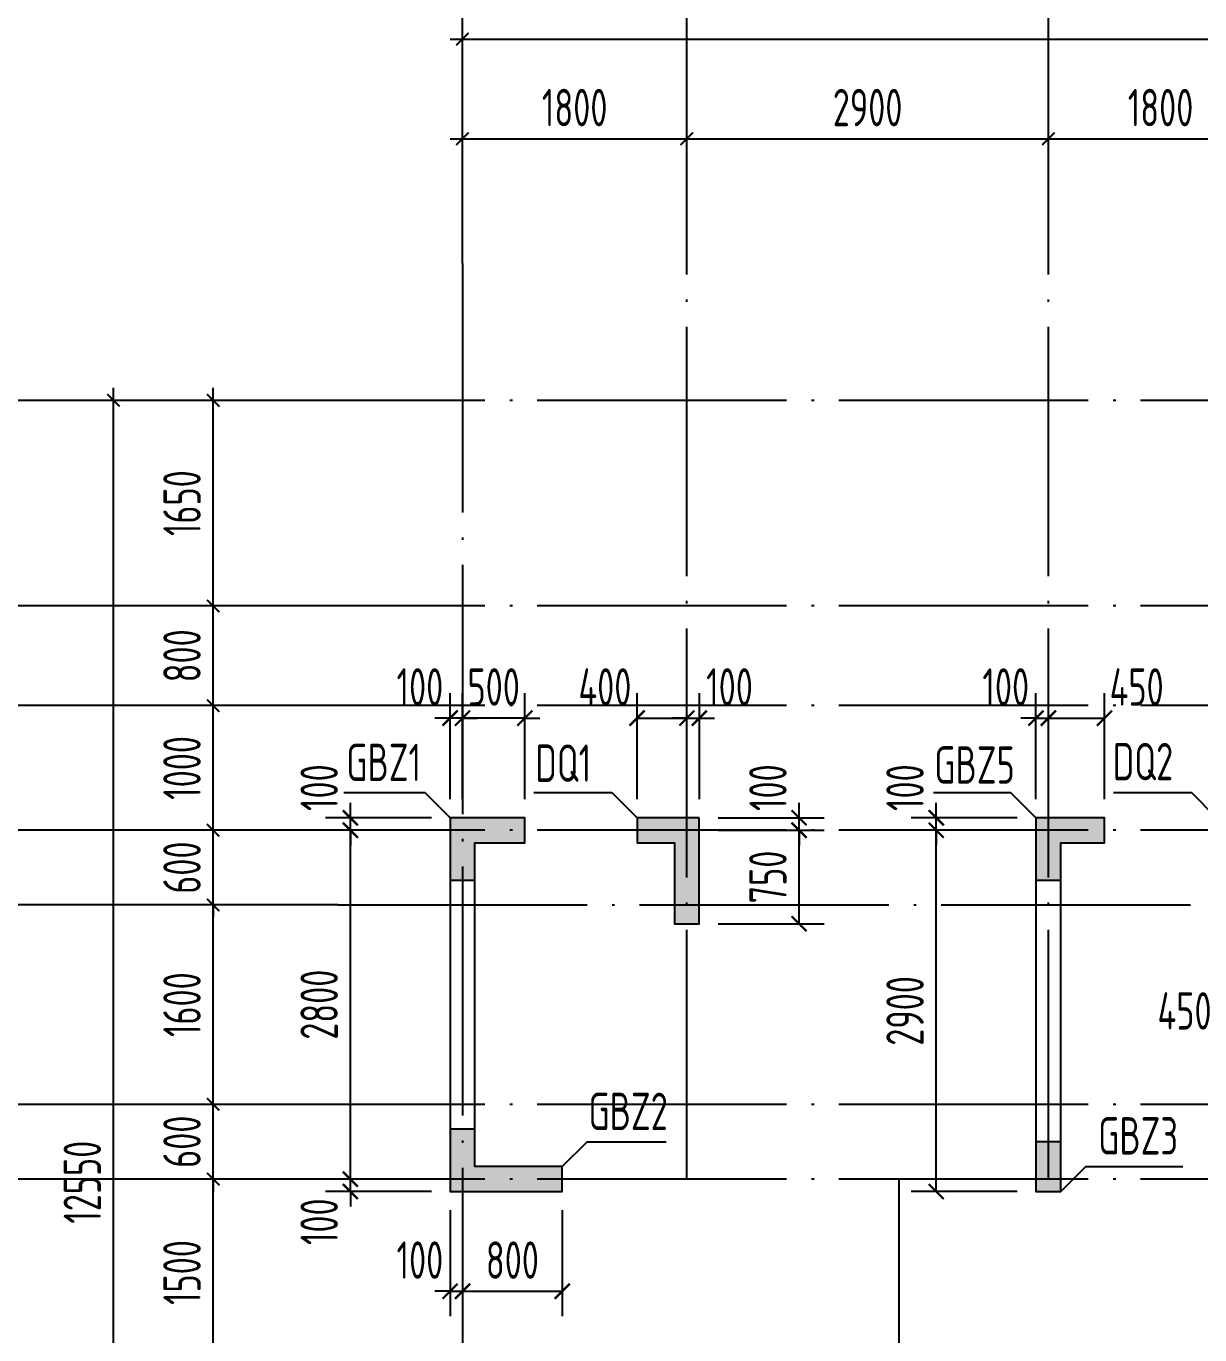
# Model space of a CAD drawing. Extents: x -668857 to 154266, y -275694 to 291306.
# Drawn here: x -342211 to -332796, y -1825 to 8679 of the extents above; entities that cross this region are included whole.
import ezdxf
from ezdxf.enums import TextEntityAlignment as Align

# ---------------------------------------------------------------- set-up
doc = ezdxf.new("R2010")
doc.units = 0
doc.header["$LTSCALE"] = 1000
doc.linetypes.add('DOTE', pattern=[2.42, 2, -0.2, 0.02, -0.2])
doc.layers.get('0').update_dxf_attribs({"linetype": 'CONTINUOUS'})
doc.layers.get('DEFPOINTS').update_dxf_attribs({"linetype": 'CONTINUOUS'})
for name, color, linetype in [('A-AXIS', 1, 'CONTINUOUS'), ('A-DOTE', 10, 'DOTE'), ('S-Q墙实线', 6, 'CONTINUOUS'), ('S-Q墙标注', 3, 'CONTINUOUS'), ('S-X详图填充', 252, 'CONTINUOUS'), ('S-X详图实线', 4, 'CONTINUOUS'), ('S-Y一般标注', 3, 'CONTINUOUS'), ('S-Z柱编号', 6, 'CONTINUOUS')]:
    doc.layers.add(name, color=color, linetype=linetype)
doc.styles.add('TSSD_DIMENSION', font='Tssdeng.shx', dxfattribs={"width": 0.7, "bigfont": 'tssdchn.shx'})
doc.styles.add('TSSD_REIN', font='tssdeng.shx', dxfattribs={"width": 0.7, "height": 300, "bigfont": 'tssdchn.shx'})
doc.styles.add('结构文字', font='zstxt.shx', dxfattribs={"width": 0.7, "bigfont": 'zshz.shx'})
doc.dimstyles.new('STRUCK', dxfattribs={"dimtxt": 400, "dimasz": 121, "dimexe": 200, "dimexo": 150, "dimgap": 115, "dimtad": 1, "dimdec": 0, "dimdsep": 46, "dimtxsty": '结构文字', "dimblk": 'ARCHTICK', "dimcen": 400, "dimclrd": 3, "dimclre": 3, "dimclrt": 7, "dimadec": 0, "dimazin": 0, "dimtfac": 1, "dimtdec": 0, "dimtix": 1, "dimtmove": 2, "dimatfit": 3, "dimldrblk": '_DIMX', "dimfxl": 0, "dimtolj": 1, "dimtzin": 0, "dimarcsym": 0})
doc.dimstyles.new('TSSD_100_100', dxfattribs={"dimtxt": 300, "dimasz": 100, "dimexe": 100, "dimexo": 250, "dimgap": 100, "dimtad": 1, "dimdec": 0, "dimzin": 0, "dimdsep": 46, "dimtxsty": 'TSSD_DIMENSION', "dimblk": 'ARCHTICK', "dimcen": 0, "dimdle": 100, "dimclrt": 7, "dimadec": 0, "dimazin": 0, "dimtfac": 1, "dimtdec": 0, "dimtix": 1, "dimtmove": 2, "dimatfit": 3, "dimldrblk": 'ARCHTICK', "dimfxl": 0, "dimtolj": 1, "dimtzin": 0, "dimarcsym": 0})

# ---------------------------------------------------------------- blocks, each defined once
blk = doc.blocks.new('_ArchTick')
at = {"color": 0, "linetype": 'ByBlock', "const_width": 0.15}
blk.add_lwpolyline([(-0.5, -0.5), (0.5, 0.5)], dxfattribs=at)
blk = doc.blocks.new('*D151')
at = {"layer": 'DEFPOINTS', "color": 0}
for p in [(6400, 19250), (4600, 18250), (6400, 18250)]:
    blk.add_point(p, dxfattribs=at)
at = {"layer": 'S-Y一般标注', "color": 0, "lineweight": -2}
for p, q in [((4600, 18500), (4600, 19350)), ((6400, 18500), (6400, 19350)), ((4500, 19250), (6500, 19250))]:
    blk.add_line(p, q, dxfattribs=at)
at = {"layer": 'S-Y一般标注', "color": 0, "lineweight": -2, "xscale": 100, "yscale": 100, "zscale": 100, "rotation": 180}
blk.add_blockref('_ArchTick', (4600, 19250), dxfattribs=at)
at = {"layer": 'S-Y一般标注', "color": 0, "lineweight": -2, "xscale": 100, "yscale": 100, "zscale": 100}
blk.add_blockref('_ArchTick', (6400, 19250), dxfattribs=at)
at = {"layer": 'S-Y一般标注', "color": 7, "insert": (5500, 19500), "char_height": 300, "attachment_point": 5, "style": 'TSSD_DIMENSION'}
blk.add_mtext('\\A1;1800', dxfattribs=at)
blk = doc.blocks.new('*D152')
at = {"layer": 'DEFPOINTS', "color": 0}
for p in [(9300, 19250), (6400, 18250), (9300, 18250)]:
    blk.add_point(p, dxfattribs=at)
at = {"layer": 'S-Y一般标注', "color": 0, "lineweight": -2}
for p, q in [((6400, 18500), (6400, 19350)), ((9300, 18500), (9300, 19350)), ((6300, 19250), (9400, 19250))]:
    blk.add_line(p, q, dxfattribs=at)
at = {"layer": 'S-Y一般标注', "color": 0, "lineweight": -2, "xscale": 100, "yscale": 100, "zscale": 100, "rotation": 180}
blk.add_blockref('_ArchTick', (6400, 19250), dxfattribs=at)
at = {"layer": 'S-Y一般标注', "color": 0, "lineweight": -2, "xscale": 100, "yscale": 100, "zscale": 100}
blk.add_blockref('_ArchTick', (9300, 19250), dxfattribs=at)
at = {"layer": 'S-Y一般标注', "color": 7, "insert": (7850, 19500), "char_height": 300, "attachment_point": 5, "style": 'TSSD_DIMENSION'}
blk.add_mtext('\\A1;2900', dxfattribs=at)
blk = doc.blocks.new('*D153')
at = {"layer": 'DEFPOINTS', "color": 0}
for p in [(11100, 19250), (9300, 18250), (11100, 18250)]:
    blk.add_point(p, dxfattribs=at)
at = {"layer": 'S-Y一般标注', "color": 0, "lineweight": -2}
for p, q in [((9300, 18500), (9300, 19350)), ((11100, 18500), (11100, 19350)), ((9200, 19250), (11200, 19250))]:
    blk.add_line(p, q, dxfattribs=at)
at = {"layer": 'S-Y一般标注', "color": 0, "lineweight": -2, "xscale": 100, "yscale": 100, "zscale": 100, "rotation": 180}
blk.add_blockref('_ArchTick', (9300, 19250), dxfattribs=at)
at = {"layer": 'S-Y一般标注', "color": 0, "lineweight": -2, "xscale": 100, "yscale": 100, "zscale": 100}
blk.add_blockref('_ArchTick', (11100, 19250), dxfattribs=at)
at = {"layer": 'S-Y一般标注', "color": 7, "insert": (10200, 19500), "char_height": 300, "attachment_point": 5, "style": 'TSSD_DIMENSION'}
blk.add_mtext('\\A1;1800', dxfattribs=at)
blk = doc.blocks.new('*D173')
at = {"layer": 'DEFPOINTS', "color": 0}
for p in [(54600, 20050), (4600, 18250), (54600, 18250)]:
    blk.add_point(p, dxfattribs=at)
at = {"layer": 'S-Y一般标注', "color": 0, "lineweight": -2}
for p, q in [((4600, 18500), (4600, 20150)), ((54600, 18500), (54600, 20150)), ((4500, 20050), (54700, 20050))]:
    blk.add_line(p, q, dxfattribs=at)
at = {"layer": 'S-Y一般标注', "color": 0, "lineweight": -2, "xscale": 100, "yscale": 100, "zscale": 100, "rotation": 180}
blk.add_blockref('_ArchTick', (4600, 20050), dxfattribs=at)
at = {"layer": 'S-Y一般标注', "color": 0, "lineweight": -2, "xscale": 100, "yscale": 100, "zscale": 100}
blk.add_blockref('_ArchTick', (54600, 20050), dxfattribs=at)
at = {"layer": 'S-Y一般标注', "color": 7, "insert": (29600, 20300), "char_height": 300, "attachment_point": 5, "style": 'TSSD_DIMENSION'}
blk.add_mtext('\\A1;50000', dxfattribs=at)
blk = doc.blocks.new('*D175')
at = {"layer": 'DEFPOINTS', "color": 0}
for p in [(2600, 10900), (3600, 10900), (3600, 9400)]:
    blk.add_point(p, dxfattribs=at)
at = {"layer": 'S-Y一般标注', "color": 0, "lineweight": -2}
for p, q in [((2600, 9300), (2600, 11000)), ((3350, 10900), (2500, 10900)), ((3350, 9400), (2500, 9400))]:
    blk.add_line(p, q, dxfattribs=at)
at = {"layer": 'S-Y一般标注', "color": 0, "lineweight": -2, "xscale": 100, "yscale": 100, "zscale": 100}
for p, rotation in [((2600, 10900), 90), ((2600, 9400), 270)]:
    blk.add_blockref('_ArchTick', p, dxfattribs=dict(at, rotation=rotation))
at = {"layer": 'S-Y一般标注', "color": 7, "insert": (2350, 10150), "char_height": 300, "attachment_point": 5, "rotation": 90, "style": 'TSSD_DIMENSION'}
blk.add_mtext('\\A1;1500', dxfattribs=at)
blk = doc.blocks.new('*D176')
at = {"layer": 'DEFPOINTS', "color": 0}
for p in [(2600, 11500), (3600, 11500), (3600, 10900)]:
    blk.add_point(p, dxfattribs=at)
at = {"layer": 'S-Y一般标注', "color": 0, "lineweight": -2}
for p, q in [((2600, 11500), (2600, 11600)), ((3350, 11500), (2500, 11500)), ((2600, 10900), (2600, 11500)), ((3350, 10900), (2500, 10900)), ((2600, 10900), (2600, 10800))]:
    blk.add_line(p, q, dxfattribs=at)
at = {"layer": 'S-Y一般标注', "color": 0, "lineweight": -2, "xscale": 100, "yscale": 100, "zscale": 100}
for p, rotation in [((2600, 11500), 270), ((2600, 10900), 90)]:
    blk.add_blockref('_ArchTick', p, dxfattribs=dict(at, rotation=rotation))
at = {"layer": 'S-Y一般标注', "color": 7, "insert": (2350, 11200), "char_height": 300, "attachment_point": 5, "rotation": 90, "style": 'TSSD_DIMENSION'}
blk.add_mtext('\\A1;600', dxfattribs=at)
blk = doc.blocks.new('*D177')
at = {"layer": 'DEFPOINTS', "color": 0}
for p in [(2600, 13100), (3600, 13100), (3600, 11500)]:
    blk.add_point(p, dxfattribs=at)
at = {"layer": 'S-Y一般标注', "color": 0, "lineweight": -2}
for p, q in [((2600, 11400), (2600, 13200)), ((3350, 13100), (2500, 13100)), ((3350, 11500), (2500, 11500))]:
    blk.add_line(p, q, dxfattribs=at)
at = {"layer": 'S-Y一般标注', "color": 0, "lineweight": -2, "xscale": 100, "yscale": 100, "zscale": 100}
for p, rotation in [((2600, 13100), 90), ((2600, 11500), 270)]:
    blk.add_blockref('_ArchTick', p, dxfattribs=dict(at, rotation=rotation))
at = {"layer": 'S-Y一般标注', "color": 7, "insert": (2350, 12300), "char_height": 300, "attachment_point": 5, "rotation": 90, "style": 'TSSD_DIMENSION'}
blk.add_mtext('\\A1;1600', dxfattribs=at)
blk = doc.blocks.new('*D178')
at = {"layer": 'DEFPOINTS', "color": 0}
for p in [(2600, 13700), (3600, 13700), (3600, 13100)]:
    blk.add_point(p, dxfattribs=at)
at = {"layer": 'S-Y一般标注', "color": 0, "lineweight": -2}
for p, q in [((2600, 13700), (2600, 13800)), ((3350, 13700), (2500, 13700)), ((2600, 13100), (2600, 13700)), ((3350, 13100), (2500, 13100)), ((2600, 13100), (2600, 13000))]:
    blk.add_line(p, q, dxfattribs=at)
at = {"layer": 'S-Y一般标注', "color": 0, "lineweight": -2, "xscale": 100, "yscale": 100, "zscale": 100}
for p, rotation in [((2600, 13700), 270), ((2600, 13100), 90)]:
    blk.add_blockref('_ArchTick', p, dxfattribs=dict(at, rotation=rotation))
at = {"layer": 'S-Y一般标注', "color": 7, "insert": (2350, 13400), "char_height": 300, "attachment_point": 5, "rotation": 90, "style": 'TSSD_DIMENSION'}
blk.add_mtext('\\A1;600', dxfattribs=at)
blk = doc.blocks.new('*D179')
at = {"layer": 'DEFPOINTS', "color": 0}
for p in [(2600, 14700), (3600, 14700), (3600, 13700)]:
    blk.add_point(p, dxfattribs=at)
at = {"layer": 'S-Y一般标注', "color": 0, "lineweight": -2}
for p, q in [((2600, 13600), (2600, 14800)), ((3350, 14700), (2500, 14700)), ((3350, 13700), (2500, 13700))]:
    blk.add_line(p, q, dxfattribs=at)
at = {"layer": 'S-Y一般标注', "color": 0, "lineweight": -2, "xscale": 100, "yscale": 100, "zscale": 100}
for p, rotation in [((2600, 14700), 90), ((2600, 13700), 270)]:
    blk.add_blockref('_ArchTick', p, dxfattribs=dict(at, rotation=rotation))
at = {"layer": 'S-Y一般标注', "color": 7, "insert": (2350, 14200), "char_height": 300, "attachment_point": 5, "rotation": 90, "style": 'TSSD_DIMENSION'}
blk.add_mtext('\\A1;1000', dxfattribs=at)
blk = doc.blocks.new('*D180')
at = {"layer": 'DEFPOINTS', "color": 0}
for p in [(1800, 17150), (3600, 17150), (3600, 4600)]:
    blk.add_point(p, dxfattribs=at)
at = {"layer": 'S-Y一般标注', "color": 0, "lineweight": -2}
for p, q in [((1800, 4500), (1800, 17250)), ((3350, 17150), (1700, 17150)), ((3350, 4600), (1700, 4600))]:
    blk.add_line(p, q, dxfattribs=at)
at = {"layer": 'S-Y一般标注', "color": 0, "lineweight": -2, "xscale": 100, "yscale": 100, "zscale": 100}
for p, rotation in [((1800, 17150), 90), ((1800, 4600), 270)]:
    blk.add_blockref('_ArchTick', p, dxfattribs=dict(at, rotation=rotation))
at = {"layer": 'S-Y一般标注', "color": 7, "insert": (1550, 10875), "char_height": 300, "attachment_point": 5, "rotation": 90, "style": 'TSSD_DIMENSION'}
blk.add_mtext('\\A1;12550', dxfattribs=at)
blk = doc.blocks.new('*D181')
at = {"layer": 'DEFPOINTS', "color": 0}
for p in [(2600, 15500), (3600, 15500), (3600, 14700)]:
    blk.add_point(p, dxfattribs=at)
at = {"layer": 'S-Y一般标注', "color": 0, "lineweight": -2}
for p, q in [((2600, 14600), (2600, 15600)), ((3350, 15500), (2500, 15500)), ((3350, 14700), (2500, 14700))]:
    blk.add_line(p, q, dxfattribs=at)
at = {"layer": 'S-Y一般标注', "color": 0, "lineweight": -2, "xscale": 100, "yscale": 100, "zscale": 100}
for p, rotation in [((2600, 15500), 90), ((2600, 14700), 270)]:
    blk.add_blockref('_ArchTick', p, dxfattribs=dict(at, rotation=rotation))
at = {"layer": 'S-Y一般标注', "color": 7, "insert": (2350, 15100), "char_height": 300, "attachment_point": 5, "rotation": 90, "style": 'TSSD_DIMENSION'}
blk.add_mtext('\\A1;800', dxfattribs=at)
blk = doc.blocks.new('*D212')
at = {"layer": 'DEFPOINTS', "color": 0}
for p in [(2600, 17150), (3600, 17150), (3600, 15500)]:
    blk.add_point(p, dxfattribs=at)
at = {"layer": 'S-Y一般标注', "color": 0, "lineweight": -2}
for p, q in [((2600, 15400), (2600, 17250)), ((3350, 17150), (2500, 17150)), ((3350, 15500), (2500, 15500))]:
    blk.add_line(p, q, dxfattribs=at)
at = {"layer": 'S-Y一般标注', "color": 0, "lineweight": -2, "xscale": 100, "yscale": 100, "zscale": 100}
for p, rotation in [((2600, 17150), 90), ((2600, 15500), 270)]:
    blk.add_blockref('_ArchTick', p, dxfattribs=dict(at, rotation=rotation))
at = {"layer": 'S-Y一般标注', "color": 7, "insert": (2350, 16325), "char_height": 300, "attachment_point": 5, "rotation": 90, "style": 'TSSD_DIMENSION'}
blk.add_mtext('\\A1;1650', dxfattribs=at)
blk = doc.blocks.new('*D1671')
at = {"layer": 'DEFPOINTS', "color": 0}
for p in [(-339611, -575), (-338811, -575), (-338811, -675)]:
    blk.add_point(p, dxfattribs=at)
at = {"layer": 'S-Q墙标注', "color": 3, "lineweight": -2}
for p, q in [((-339611, -575), (-339611, -454)), ((-338961, -575), (-339811, -575)), ((-339611, -675), (-339611, -575)), ((-338961, -675), (-339811, -675)), ((-339611, -675), (-339611, -796))]:
    blk.add_line(p, q, dxfattribs=at)
at = {"layer": 'S-Q墙标注', "color": 3, "lineweight": -2, "xscale": 121, "yscale": 121, "zscale": 121}
for p, rotation in [((-339611, -575), 270), ((-339611, -675), 90)]:
    blk.add_blockref('_ArchTick', p, dxfattribs=dict(at, rotation=rotation))
at = {"layer": 'S-Q墙标注', "color": 7, "insert": (-339861, -917), "char_height": 300, "attachment_point": 5, "rotation": 90, "style": 'TSSD_REIN'}
blk.add_mtext('\\A1;100', dxfattribs=at)
blk = doc.blocks.new('_DIMX')
blk.add_line((-150, 0), (150, 0))
at = {"const_width": 50}
blk.add_lwpolyline([(-70, -70), (70, 70)], dxfattribs=at)
blk = doc.blocks.new('*D1672')
at = {"layer": 'DEFPOINTS', "color": 0}
for p in [(-339611, 2225), (-338811, 2225), (-338811, -575)]:
    blk.add_point(p, dxfattribs=at)
at = {"layer": 'S-Q墙标注', "color": 3, "lineweight": -2}
for p, q in [((-338961, 2225), (-339811, 2225)), ((-339611, -575), (-339611, 2225)), ((-338961, -575), (-339811, -575))]:
    blk.add_line(p, q, dxfattribs=at)
at = {"layer": 'S-Q墙标注', "color": 3, "lineweight": -2, "xscale": 121, "yscale": 121, "zscale": 121}
for p, rotation in [((-339611, 2225), 90), ((-339611, -575), 270)]:
    blk.add_blockref('_ArchTick', p, dxfattribs=dict(at, rotation=rotation))
at = {"layer": 'S-Q墙标注', "color": 7, "insert": (-339861, 825), "char_height": 300, "attachment_point": 5, "rotation": 90, "style": 'TSSD_REIN'}
blk.add_mtext('\\A1;2800', dxfattribs=at)
blk = doc.blocks.new('*D1673')
at = {"layer": 'DEFPOINTS', "color": 0}
for p in [(-339611, 2325), (-338811, 2325), (-338811, 2225)]:
    blk.add_point(p, dxfattribs=at)
at = {"layer": 'S-Q墙标注', "color": 3, "lineweight": -2}
for p, q in [((-339611, 2325), (-339611, 2446)), ((-338961, 2325), (-339811, 2325)), ((-339611, 2225), (-339611, 2325)), ((-338961, 2225), (-339811, 2225)), ((-339611, 2225), (-339611, 2104))]:
    blk.add_line(p, q, dxfattribs=at)
at = {"layer": 'S-Q墙标注', "color": 3, "lineweight": -2, "xscale": 121, "yscale": 121, "zscale": 121}
for p, rotation in [((-339611, 2325), 270), ((-339611, 2225), 90)]:
    blk.add_blockref('_ArchTick', p, dxfattribs=dict(at, rotation=rotation))
at = {"layer": 'S-Q墙标注', "color": 7, "insert": (-339861, 2567), "char_height": 300, "attachment_point": 5, "rotation": 90, "style": 'TSSD_REIN'}
blk.add_mtext('\\A1;100', dxfattribs=at)
blk = doc.blocks.new('*D1674')
at = {"layer": 'DEFPOINTS', "color": 0}
for p in [(-338811, -675), (-338711, -675), (-338711, -1475)]:
    blk.add_point(p, dxfattribs=at)
at = {"layer": 'S-Q墙标注', "color": 3, "lineweight": -2}
for p, q in [((-338811, -825), (-338811, -1675)), ((-338711, -825), (-338711, -1675)), ((-338811, -1475), (-338932, -1475)), ((-338811, -1475), (-338711, -1475)), ((-338711, -1475), (-338590, -1475))]:
    blk.add_line(p, q, dxfattribs=at)
at = {"layer": 'S-Q墙标注', "color": 3, "lineweight": -2, "xscale": 121, "yscale": 121, "zscale": 121}
blk.add_blockref('_ArchTick', (-338811, -1475), dxfattribs=at)
at = {"layer": 'S-Q墙标注', "color": 3, "lineweight": -2, "xscale": 121, "yscale": 121, "zscale": 121, "rotation": 180}
blk.add_blockref('_ArchTick', (-338711, -1475), dxfattribs=at)
at = {"layer": 'S-Q墙标注', "color": 7, "insert": (-339053, -1225), "char_height": 300, "attachment_point": 5, "style": 'TSSD_REIN'}
blk.add_mtext('\\A1;100', dxfattribs=at)
blk = doc.blocks.new('*D1675')
at = {"layer": 'DEFPOINTS', "color": 0}
for p in [(-338711, -675), (-337911, -675), (-337911, -1475)]:
    blk.add_point(p, dxfattribs=at)
at = {"layer": 'S-Q墙标注', "color": 3, "lineweight": -2}
for p, q in [((-338711, -825), (-338711, -1675)), ((-337911, -825), (-337911, -1675)), ((-338711, -1475), (-337911, -1475))]:
    blk.add_line(p, q, dxfattribs=at)
at = {"layer": 'S-Q墙标注', "color": 3, "lineweight": -2, "xscale": 121, "yscale": 121, "zscale": 121, "rotation": 180}
blk.add_blockref('_ArchTick', (-338711, -1475), dxfattribs=at)
at = {"layer": 'S-Q墙标注', "color": 3, "lineweight": -2, "xscale": 121, "yscale": 121, "zscale": 121}
blk.add_blockref('_ArchTick', (-337911, -1475), dxfattribs=at)
at = {"layer": 'S-Q墙标注', "color": 7, "insert": (-338311, -1225), "char_height": 300, "attachment_point": 5, "style": 'TSSD_REIN'}
blk.add_mtext('\\A1;800', dxfattribs=at)
blk = doc.blocks.new('*D1678')
at = {"layer": 'DEFPOINTS', "color": 0}
for p in [(-338711, 3125), (-338711, 2325), (-338211, 2325)]:
    blk.add_point(p, dxfattribs=at)
at = {"layer": 'S-Q墙标注', "color": 3, "lineweight": -2}
for p, q in [((-338711, 2475), (-338711, 3325)), ((-338211, 2475), (-338211, 3325)), ((-338711, 3125), (-338832, 3125)), ((-338211, 3125), (-338711, 3125)), ((-338211, 3125), (-338090, 3125))]:
    blk.add_line(p, q, dxfattribs=at)
at = {"layer": 'S-Q墙标注', "color": 3, "lineweight": -2, "xscale": 121, "yscale": 121, "zscale": 121}
blk.add_blockref('_ArchTick', (-338711, 3125), dxfattribs=at)
at = {"layer": 'S-Q墙标注', "color": 3, "lineweight": -2, "xscale": 121, "yscale": 121, "zscale": 121, "rotation": 180}
blk.add_blockref('_ArchTick', (-338211, 3125), dxfattribs=at)
at = {"layer": 'S-Q墙标注', "color": 7, "insert": (-338461, 3375), "char_height": 300, "attachment_point": 5, "style": 'TSSD_REIN'}
blk.add_mtext('\\A1;500', dxfattribs=at)
blk = doc.blocks.new('*D1679')
at = {"layer": 'DEFPOINTS', "color": 0}
for p in [(-338811, 3125), (-338811, 2325), (-338711, 2325)]:
    blk.add_point(p, dxfattribs=at)
at = {"layer": 'S-Q墙标注', "color": 3, "lineweight": -2}
for p, q in [((-338811, 2475), (-338811, 3325)), ((-338711, 2475), (-338711, 3325)), ((-338811, 3125), (-338932, 3125)), ((-338711, 3125), (-338811, 3125)), ((-338711, 3125), (-338590, 3125))]:
    blk.add_line(p, q, dxfattribs=at)
at = {"layer": 'S-Q墙标注', "color": 3, "lineweight": -2, "xscale": 121, "yscale": 121, "zscale": 121}
blk.add_blockref('_ArchTick', (-338811, 3125), dxfattribs=at)
at = {"layer": 'S-Q墙标注', "color": 3, "lineweight": -2, "xscale": 121, "yscale": 121, "zscale": 121, "rotation": 180}
blk.add_blockref('_ArchTick', (-338711, 3125), dxfattribs=at)
at = {"layer": 'S-Q墙标注', "color": 7, "insert": (-339053, 3375), "char_height": 300, "attachment_point": 5, "style": 'TSSD_REIN'}
blk.add_mtext('\\A1;100', dxfattribs=at)
blk = doc.blocks.new('*D1688')
at = {"layer": 'DEFPOINTS', "color": 0}
for p in [(-336811, 2225), (-336011, 2225), (-336811, 1475)]:
    blk.add_point(p, dxfattribs=at)
at = {"layer": 'S-Q墙标注', "color": 3, "lineweight": -2}
for p, q in [((-336661, 2225), (-335811, 2225)), ((-336011, 1475), (-336011, 2225)), ((-336661, 1475), (-335811, 1475))]:
    blk.add_line(p, q, dxfattribs=at)
at = {"layer": 'S-Q墙标注', "color": 3, "lineweight": -2, "xscale": 121, "yscale": 121, "zscale": 121}
for p, rotation in [((-336011, 2225), 90), ((-336011, 1475), 270)]:
    blk.add_blockref('_ArchTick', p, dxfattribs=dict(at, rotation=rotation))
at = {"layer": 'S-Q墙标注', "color": 7, "insert": (-336261, 1850), "char_height": 300, "attachment_point": 5, "rotation": 90, "style": 'TSSD_REIN'}
blk.add_mtext('\\A1;750', dxfattribs=at)
blk = doc.blocks.new('*D1689')
at = {"layer": 'DEFPOINTS', "color": 0}
for p in [(-336811, 2325), (-336011, 2325), (-336811, 2225)]:
    blk.add_point(p, dxfattribs=at)
at = {"layer": 'S-Q墙标注', "color": 3, "lineweight": -2}
for p, q in [((-336011, 2325), (-336011, 2446)), ((-336661, 2325), (-335811, 2325)), ((-336011, 2225), (-336011, 2325)), ((-336661, 2225), (-335811, 2225)), ((-336011, 2225), (-336011, 2104))]:
    blk.add_line(p, q, dxfattribs=at)
at = {"layer": 'S-Q墙标注', "color": 3, "lineweight": -2, "xscale": 121, "yscale": 121, "zscale": 121}
for p, rotation in [((-336011, 2325), 270), ((-336011, 2225), 90)]:
    blk.add_blockref('_ArchTick', p, dxfattribs=dict(at, rotation=rotation))
at = {"layer": 'S-Q墙标注', "color": 7, "insert": (-336261, 2567), "char_height": 300, "attachment_point": 5, "rotation": 90, "style": 'TSSD_REIN'}
blk.add_mtext('\\A1;100', dxfattribs=at)
blk = doc.blocks.new('*D1690')
at = {"layer": 'DEFPOINTS', "color": 0}
for p in [(-336911, 3125), (-337311, 2325), (-336911, 2325)]:
    blk.add_point(p, dxfattribs=at)
at = {"layer": 'S-Q墙标注', "color": 3, "lineweight": -2}
for p, q in [((-337311, 2475), (-337311, 3325)), ((-336911, 2475), (-336911, 3325)), ((-337311, 3125), (-336911, 3125))]:
    blk.add_line(p, q, dxfattribs=at)
at = {"layer": 'S-Q墙标注', "color": 3, "lineweight": -2, "xscale": 121, "yscale": 121, "zscale": 121, "rotation": 180}
blk.add_blockref('_ArchTick', (-337311, 3125), dxfattribs=at)
at = {"layer": 'S-Q墙标注', "color": 3, "lineweight": -2, "xscale": 121, "yscale": 121, "zscale": 121}
blk.add_blockref('_ArchTick', (-336911, 3125), dxfattribs=at)
at = {"layer": 'S-Q墙标注', "color": 7, "insert": (-337569, 3375), "char_height": 300, "attachment_point": 5, "style": 'TSSD_REIN'}
blk.add_mtext('\\A1;400', dxfattribs=at)
blk = doc.blocks.new('*D1691')
at = {"layer": 'DEFPOINTS', "color": 0}
for p in [(-336811, 3125), (-336911, 2325), (-336811, 2325)]:
    blk.add_point(p, dxfattribs=at)
at = {"layer": 'S-Q墙标注', "color": 3, "lineweight": -2}
for p, q in [((-336911, 2475), (-336911, 3325)), ((-336811, 2475), (-336811, 3325)), ((-336911, 3125), (-337032, 3125)), ((-336911, 3125), (-336811, 3125)), ((-336811, 3125), (-336690, 3125))]:
    blk.add_line(p, q, dxfattribs=at)
at = {"layer": 'S-Q墙标注', "color": 3, "lineweight": -2, "xscale": 121, "yscale": 121, "zscale": 121}
blk.add_blockref('_ArchTick', (-336911, 3125), dxfattribs=at)
at = {"layer": 'S-Q墙标注', "color": 3, "lineweight": -2, "xscale": 121, "yscale": 121, "zscale": 121, "rotation": 180}
blk.add_blockref('_ArchTick', (-336811, 3125), dxfattribs=at)
at = {"layer": 'S-Q墙标注', "color": 7, "insert": (-336569, 3375), "char_height": 300, "attachment_point": 5, "style": 'TSSD_REIN'}
blk.add_mtext('\\A1;100', dxfattribs=at)
blk = doc.blocks.new('*D1692')
at = {"layer": 'DEFPOINTS', "color": 0}
for p in [(-334911, 2225), (-334111, 2225), (-334111, -675)]:
    blk.add_point(p, dxfattribs=at)
at = {"layer": 'S-Q墙标注', "color": 3, "lineweight": -2}
for p, q in [((-334261, 2225), (-335111, 2225)), ((-334911, -675), (-334911, 2225)), ((-334261, -675), (-335111, -675))]:
    blk.add_line(p, q, dxfattribs=at)
at = {"layer": 'S-Q墙标注', "color": 3, "lineweight": -2, "xscale": 121, "yscale": 121, "zscale": 121}
for p, rotation in [((-334911, 2225), 90), ((-334911, -675), 270)]:
    blk.add_blockref('_ArchTick', p, dxfattribs=dict(at, rotation=rotation))
at = {"layer": 'S-Q墙标注', "color": 7, "insert": (-335161, 775), "char_height": 300, "attachment_point": 5, "rotation": 90, "style": 'TSSD_REIN'}
blk.add_mtext('\\A1;2900', dxfattribs=at)
blk = doc.blocks.new('*D1693')
at = {"layer": 'DEFPOINTS', "color": 0}
for p in [(-334911, 2325), (-334111, 2325), (-334111, 2225)]:
    blk.add_point(p, dxfattribs=at)
at = {"layer": 'S-Q墙标注', "color": 3, "lineweight": -2}
for p, q in [((-334911, 2325), (-334911, 2446)), ((-334261, 2325), (-335111, 2325)), ((-334911, 2225), (-334911, 2325)), ((-334261, 2225), (-335111, 2225)), ((-334911, 2225), (-334911, 2104))]:
    blk.add_line(p, q, dxfattribs=at)
at = {"layer": 'S-Q墙标注', "color": 3, "lineweight": -2, "xscale": 121, "yscale": 121, "zscale": 121}
for p, rotation in [((-334911, 2325), 270), ((-334911, 2225), 90)]:
    blk.add_blockref('_ArchTick', p, dxfattribs=dict(at, rotation=rotation))
at = {"layer": 'S-Q墙标注', "color": 7, "insert": (-335161, 2567), "char_height": 300, "attachment_point": 5, "rotation": 90, "style": 'TSSD_REIN'}
blk.add_mtext('\\A1;100', dxfattribs=at)
blk = doc.blocks.new('*D1694')
at = {"layer": 'DEFPOINTS', "color": 0}
for p in [(-334011, 3125), (-334111, 2325), (-334011, 2325)]:
    blk.add_point(p, dxfattribs=at)
at = {"layer": 'S-Q墙标注', "color": 3, "lineweight": -2}
for p, q in [((-334111, 2475), (-334111, 3325)), ((-334011, 2475), (-334011, 3325)), ((-334111, 3125), (-334232, 3125)), ((-334111, 3125), (-334011, 3125)), ((-334011, 3125), (-333890, 3125))]:
    blk.add_line(p, q, dxfattribs=at)
at = {"layer": 'S-Q墙标注', "color": 3, "lineweight": -2, "xscale": 121, "yscale": 121, "zscale": 121}
blk.add_blockref('_ArchTick', (-334111, 3125), dxfattribs=at)
at = {"layer": 'S-Q墙标注', "color": 3, "lineweight": -2, "xscale": 121, "yscale": 121, "zscale": 121, "rotation": 180}
blk.add_blockref('_ArchTick', (-334011, 3125), dxfattribs=at)
at = {"layer": 'S-Q墙标注', "color": 7, "insert": (-334353, 3375), "char_height": 300, "attachment_point": 5, "style": 'TSSD_REIN'}
blk.add_mtext('\\A1;100', dxfattribs=at)
blk = doc.blocks.new('*D1695')
at = {"layer": 'DEFPOINTS', "color": 0}
for p in [(-333561, 3125), (-334011, 2325), (-333561, 2325)]:
    blk.add_point(p, dxfattribs=at)
at = {"layer": 'S-Q墙标注', "color": 3, "lineweight": -2}
for p, q in [((-334011, 2475), (-334011, 3325)), ((-333561, 2475), (-333561, 3325)), ((-334011, 3125), (-333561, 3125))]:
    blk.add_line(p, q, dxfattribs=at)
at = {"layer": 'S-Q墙标注', "color": 3, "lineweight": -2, "xscale": 121, "yscale": 121, "zscale": 121, "rotation": 180}
blk.add_blockref('_ArchTick', (-334011, 3125), dxfattribs=at)
at = {"layer": 'S-Q墙标注', "color": 3, "lineweight": -2, "xscale": 121, "yscale": 121, "zscale": 121}
blk.add_blockref('_ArchTick', (-333561, 3125), dxfattribs=at)
at = {"layer": 'S-Q墙标注', "color": 7, "insert": (-333303, 3375), "char_height": 300, "attachment_point": 5, "style": 'TSSD_REIN'}
blk.add_mtext('\\A1;450', dxfattribs=at)
blk = doc.blocks.new('*D1698')
at = {"layer": 'DEFPOINTS', "color": 0}
for p in [(-332661, 1325), (-332211, 1325), (-332211, 525)]:
    blk.add_point(p, dxfattribs=at)
at = {"layer": 'S-Q墙标注', "color": 3, "lineweight": -2}
for p, q in [((-332661, 1175), (-332661, 325)), ((-332211, 1175), (-332211, 325)), ((-332661, 525), (-332211, 525))]:
    blk.add_line(p, q, dxfattribs=at)
at = {"layer": 'S-Q墙标注', "color": 3, "lineweight": -2, "xscale": 121, "yscale": 121, "zscale": 121, "rotation": 180}
blk.add_blockref('_ArchTick', (-332661, 525), dxfattribs=at)
at = {"layer": 'S-Q墙标注', "color": 3, "lineweight": -2, "xscale": 121, "yscale": 121, "zscale": 121}
blk.add_blockref('_ArchTick', (-332211, 525), dxfattribs=at)
at = {"layer": 'S-Q墙标注', "color": 7, "insert": (-332919, 775), "char_height": 300, "attachment_point": 5, "style": 'TSSD_REIN'}
blk.add_mtext('\\A1;450', dxfattribs=at)
blk = doc.blocks.new('20210726.16395156')
at = {"layer": 'A-AXIS'}
for p, q in [((4600, 18249.9), (4600, 21049.9)), ((6400, 18249.9), (6400, 21049.9)), ((9300, 18249.9), (9300, 21049.9)), ((3600, 17150), (800, 17150)), ((3600, 15500), (800, 15500)), ((3600, 14700), (800, 14700)), ((3600, 13700), (800, 13700)), ((3600, 13100.3), (800, 13100.3)), ((3600, 11500), (800, 11500)), ((3600, 10900), (800, 10900))]:
    blk.add_line(p, q, dxfattribs=at)
at = {"layer": 'A-DOTE'}
for p, q in [((4600, 18249.9), (4600, 3600)), ((6400, 10900), (6400, 18249.9)), ((9300, 10900), (9300, 18249.9)), ((55600, 17150), (3600, 17150)), ((55600, 15500), (3600, 15500)), ((55600, 14700), (3600, 14700)), ((55600, 13700), (3600, 13700)), ((3600, 13100.3), (55600, 13100.3)), ((55600, 11500), (3600, 11500)), ((55600, 10900), (3600, 10900)), ((8100, 10900), (8100, 3600))]:
    blk.add_line(p, q, dxfattribs=at)
at = {"layer": 'S-Y一般标注'}
for base, p1, p2, picture, middle in [((54600, 20049.9), (4600, 18249.9), (54600, 18249.9), '*D173', (29600, 20299.9)), ((6400, 19249.9), (4600, 18249.9), (6400, 18249.9), '*D151', (5500, 19499.9)), ((9300, 19249.9), (6400, 18249.9), (9300, 18249.9), '*D152', (7850, 19499.9)), ((11100, 19249.9), (9300, 18249.9), (11100, 18249.9), '*D153', (10200, 19499.9))]:
    dim = blk.add_linear_dim(base=base, p1=p1, p2=p2, dimstyle='TSSD_100_100', dxfattribs=at)
    dim.commit()
    dim.dimension.update_dxf_attribs({"geometry": picture, "text_midpoint": middle})
for base, p1, p2, picture, middle in [((1800, 17150), (3600, 4600), (3600, 17150), '*D180', (1550, 10875)), ((2600, 17150), (3600, 15500), (3600, 17150), '*D212', (2350, 16325)), ((2600, 15500), (3600, 14700), (3600, 15500), '*D181', (2350, 15100)), ((2600, 14700), (3600, 13700), (3600, 14700), '*D179', (2350, 14200)), ((2600, 13700), (3600, 13100.3), (3600, 13700), '*D178', (2350, 13400.2)), ((2600, 13100.3), (3600, 11500), (3600, 13100.3), '*D177', (2350, 12300.2)), ((2600, 11500), (3600, 10900), (3600, 11500), '*D176', (2350, 11200)), ((2600, 10900), (3600, 9400), (3600, 10900), '*D175', (2350, 10150))]:
    dim = blk.add_linear_dim(base=base, p1=p1, p2=p2, angle=90, dimstyle='TSSD_100_100', dxfattribs=at)
    dim.commit()
    dim.dimension.update_dxf_attribs({"geometry": picture, "text_midpoint": middle})

msp = doc.modelspace()

# ---------------------------------------------------------------- hatches: boundary and pattern name
at = {"layer": 'S-X详图填充'}
h = msp.add_hatch(color=256, dxfattribs=at)
h.dxf.hatch_style = 1
h.paths.add_polyline_path([(-338811.41, 1825.26), (-338611.41, 1825.26), (-338611.41, 2125.26), (-338211.41, 2125.26), (-338211.41, 2325.26), (-338811.41, 2325.26)])
h = msp.add_hatch(color=256, dxfattribs=at)
h.dxf.hatch_style = 1
h.paths.add_polyline_path([(-336811.4, 2325.26), (-337311.32, 2325.26), (-337311.32, 2125.26), (-337011.4, 2125.26), (-337011.4, 1475.28), (-336811.4, 1475.28)])
h = msp.add_hatch(color=256, dxfattribs=at)
h.dxf.hatch_style = 1
h.paths.add_polyline_path([(-334111.4, 1825.26), (-333911.4, 1825.26), (-333911.4, 2125.26), (-333561.4, 2125.26), (-333561.4, 2325.26), (-334111.4, 2325.26)])
h = msp.add_hatch(color=256, dxfattribs=at)
h.dxf.hatch_style = 1
h.paths.add_polyline_path([(-338611.41, -174.74), (-338811.41, -174.74), (-338811.41, -674.74), (-337911.41, -674.74), (-337911.41, -474.74), (-338611.41, -474.74)])
h = msp.add_hatch(color=256, dxfattribs=at)
h.dxf.hatch_style = 1
h.paths.add_polyline_path([(-333911.4, -274.74), (-334111.4, -274.74), (-334111.4, -674.74), (-333911.4, -674.74)])

# ---------------------------------------------------------------- linework, layer by layer
at = {"layer": 'S-Q墙实线'}
for points in [[(-338611.41, 2125.26), (-338211.41, 2125.26), (-338211.41, 2325.26), (-338811.41, 2325.26), (-338811.41, -674.74), (-337911.41, -674.74), (-337911.41, -474.74), (-338611.41, -474.74)], [(-336811.4, 2325.26), (-337311.32, 2325.26), (-337311.32, 2125.26), (-337011.4, 2125.26), (-337011.4, 1475.28), (-336811.4, 1475.28)], [(-333911.4, 2125.26), (-333561.4, 2125.26), (-333561.4, 2325.26), (-334111.4, 2325.26), (-334111.4, -674.74), (-333911.4, -674.74)]]:
    msp.add_lwpolyline(points, close=True, dxfattribs=at)
at = {"layer": 'S-X详图实线'}
for points in [[(-338811.41, 1825.26), (-338611.41, 1825.26), (-338611.41, 2125.26), (-338211.41, 2125.26), (-338211.41, 2325.26), (-338811.41, 2325.26), (-338811.41, 1825.26)], [(-336811.4, 2325.26), (-337311.32, 2325.26), (-337311.32, 2125.26), (-337011.4, 2125.26), (-337011.4, 1475.28), (-336811.4, 1475.28), (-336811.4, 2325.26)], [(-334111.4, 1825.26), (-333911.4, 1825.26), (-333911.4, 2125.26), (-333561.4, 2125.26), (-333561.4, 2325.26), (-334111.4, 2325.26), (-334111.4, 1825.26)], [(-338611.41, -174.74), (-338811.41, -174.74), (-338811.41, -674.74), (-337911.41, -674.74), (-337911.41, -474.74), (-338611.41, -474.74), (-338611.41, -174.74)], [(-333911.4, -274.74), (-334111.4, -274.74), (-334111.4, -674.74), (-333911.4, -674.74), (-333911.4, -274.74)]]:
    msp.add_lwpolyline(points, close=True, dxfattribs=at)
at = {"layer": 'S-Z柱编号', "color": 7}
for points in [[(-338811.41, 2325.26), (-339011.41, 2525.26), (-339662.99, 2525.26)], [(-337311.32, 2325.26), (-337511.32, 2525.26), (-338138.79, 2525.26)], [(-334111.4, 2325.26), (-334311.4, 2525.26), (-334931.49, 2525.26)], [(-332661.32, 2325.26), (-332861.32, 2525.26), (-333489.74, 2525.26)], [(-337911.41, -474.74), (-337711.41, -274.74), (-337078.33, -274.74)], [(-333911.4, -674.74), (-333711.4, -474.74), (-332931.49, -474.74)]]:
    msp.add_lwpolyline(points, dxfattribs=at)

# ---------------------------------------------------------------- block references
at = {"layer": 'A-DOTE'}
msp.add_blockref('20210726.16395156', (-343311.41, -11474.79), dxfattribs=at)

# ---------------------------------------------------------------- texts
at = {"layer": 'S-Z柱编号', "color": 7, "style": 'TSSD_REIN', "width": 0.7}
for s, p in [('GBZ1', (-339643.18, 2529.74)), ('DQ1', (-338127.03, 2523.54)), ('GBZ5', (-334926.08, 2508.95)), ('DQ2', (-333494.58, 2536.06)), ('GBZ2', (-337700.52, -271.24)), ('GBZ3', (-333611.4, -467.56))]:
    msp.add_text(s, height=300, dxfattribs=at).set_placement(p, align=Align.BOTTOM_LEFT)

# ---------------------------------------------------------------- dimensions: what is measured, and where the dimension line sits
at = {"layer": 'S-Q墙标注'}
for base, p1, p2, angle, picture, middle in [((-338811.42, 3125.26), (-338711.41, 2325.26), (-338811.42, 2325.26), 180, '*D1679', (-339053.35, 3375.26)), ((-339611.41, 2325.26), (-338811.41, 2225.26), (-338811.41, 2325.26), 90, '*D1673', (-339861.41, 2567.18)), ((-336011.4, 2325.26), (-336811.4, 2225.26), (-336811.4, 2325.26), 90, '*D1689', (-336261.4, 2567.18)), ((-334911.4, 2325.26), (-334111.4, 2225.26), (-334111.4, 2325.26), 90, '*D1693', (-335161.4, 2567.18)), ((-339611.41, -574.74), (-338811.41, -674.74), (-338811.41, -574.74), 90, '*D1671', (-339861.41, -916.66))]:
    dim = msp.add_linear_dim(base=base, p1=p1, p2=p2, angle=angle, dimstyle='STRUCK', override={"dimtxt": 300, "dimgap": 100, "dimtxsty": 'TSSD_REIN'}, dxfattribs=at)
    dim.commit()
    dim.dimension.update_dxf_attribs({"geometry": picture, "text_midpoint": middle, "dimtype": 160})
for base, p1, p2, angle, picture, middle in [((-338711.41, 3125.26), (-338211.41, 2325.26), (-338711.41, 2325.26), 180, '*D1678', (-338461.41, 3375.26)), ((-339611.41, 2225.26), (-338811.41, -574.74), (-338811.41, 2225.26), 90, '*D1672', (-339861.41, 825.26)), ((-336011.4, 2225.26), (-336811.4, 1475.28), (-336811.4, 2225.26), 90, '*D1688', (-336261.4, 1850.27)), ((-334911.4, 2225.26), (-334111.4, -674.74), (-334111.4, 2225.26), 90, '*D1692', (-335161.4, 775.26))]:
    dim = msp.add_linear_dim(base=base, p1=p1, p2=p2, angle=angle, dimstyle='STRUCK', override={"dimtxt": 300, "dimgap": 100, "dimtxsty": 'TSSD_REIN'}, dxfattribs=at)
    dim.commit()
    dim.dimension.update_dxf_attribs({"geometry": picture, "text_midpoint": middle})
for base, p1, p2, picture, middle in [((-336911.41, 3125.26), (-337311.32, 2325.26), (-336911.41, 2325.26), '*D1690', (-337569.39, 3375.26)), ((-336811.4, 3125.26), (-336911.41, 2325.26), (-336811.4, 2325.26), '*D1691', (-336569.48, 3375.26)), ((-334011.41, 3125.26), (-334111.4, 2325.26), (-334011.41, 2325.26), '*D1694', (-334353.32, 3375.26)), ((-333561.4, 3125.26), (-334011.41, 2325.26), (-333561.4, 2325.26), '*D1695', (-333303.32, 3375.26)), ((-332211.41, 525.26), (-332661.32, 1325.26), (-332211.41, 1325.26), '*D1698', (-332919.4, 775.26)), ((-338711.41, -1474.74), (-338811.41, -674.74), (-338711.41, -674.74), '*D1674', (-339053.34, -1224.74))]:
    dim = msp.add_linear_dim(base=base, p1=p1, p2=p2, dimstyle='STRUCK', override={"dimtxt": 300, "dimgap": 100, "dimtxsty": 'TSSD_REIN'}, dxfattribs=at)
    dim.commit()
    dim.dimension.update_dxf_attribs({"geometry": picture, "text_midpoint": middle, "dimtype": 160})
dim = msp.add_linear_dim(base=(-337911.41, -1474.74), p1=(-338711.41, -674.74), p2=(-337911.41, -674.74), dimstyle='STRUCK', override={"dimtxt": 300, "dimgap": 100, "dimtxsty": 'TSSD_REIN'}, dxfattribs=at)
dim.commit()
dim.dimension.update_dxf_attribs({"geometry": '*D1675', "text_midpoint": (-338311.41, -1224.74)})

doc.saveas('drawing.dxf')
